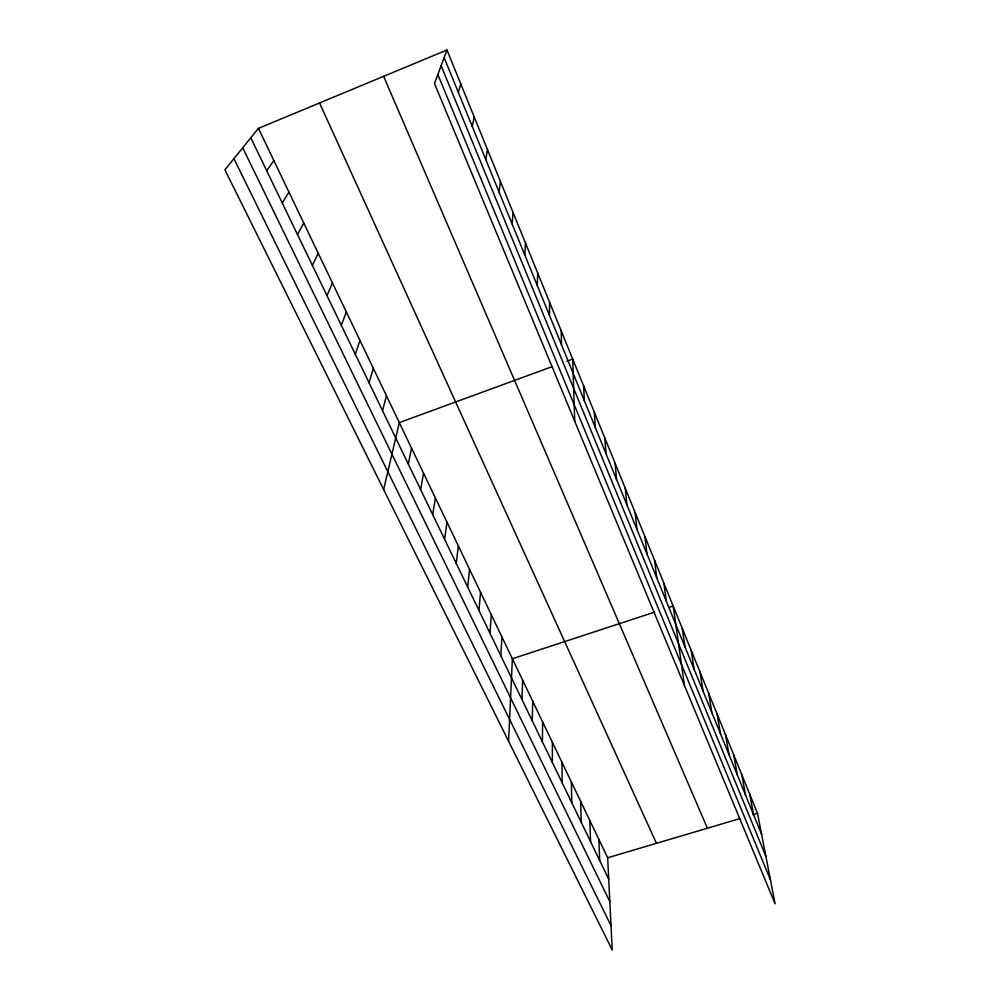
<?xml version="1.0" encoding="UTF-8"?>
<svg xmlns="http://www.w3.org/2000/svg" width="1000" height="1000" viewBox="0 0 1000 1000"><rect width="100%" height="100%" fill="white"/><g stroke="black" fill="none" stroke-linecap="round" stroke-linejoin="round"><path stroke-width="1.5" d="M552.35 762.45L552.375 742.288M549.487 315.4L549.587 302.25M542.4 741.838L542.625 721.925M532.275 720.863L532.712 701.213M537.275 285.525L537.675 272.95M521.975 699.525L522.625 680.163M508.575 741.213L512.375 658.737L654.688 612.087M500.825 655.738L501.938 636.95M524.812 255.012L525.513 243.062M489.975 633.25L491.325 614.788M478.938 610.375L480.538 592.238M512.075 223.863L513.1 212.55M467.688 587.075L469.55 569.288M456.238 563.362L458.363 545.925M499.075 192.037L500.425 181.4M444.575 539.212L446.975 522.15M432.7 514.612L435.387 497.938M485.775 159.525L487.488 149.588M420.6 489.55L423.575 473.288M408.275 464.012L411.562 448.175M472.2 126.3L474.263 117.1M383.638 489.55L399.312 422.6L552.288 366.587M382.512 410.65L386.45 395.75M458.325 92.338L460.763 83.912M369.05 382.762L373.35 368.363M355.312 354.312L359.975 340.438M446.962 50L434.487 83.525L775.1 903.812L757.525 813.363L446.962 50L258.438 128.363L224.9 169.812L612.225 950L607.663 857.775L258.438 128.363M341.3 325.288L346.337 311.962M327 295.65L332.425 282.9M312.4 265.4L318.238 253.263M297.488 234.513L303.75 223M282.25 202.975L288.962 192.113M266.7 170.738L273.863 160.575M566.888 361.25L572.725 359.113L574.712 421.238M668.913 607.425L673.175 606.025L684.463 685.537M607.663 857.775L739.775 818.625M753.088 814.675L757.525 813.363M233.925 158.663L611.013 925.675M242.712 147.8L609.837 901.625M250.8 137.812L608.725 879.225M319.55 102.963L656.45 843.312M383.638 76.325L707.4 828.213M437.85 74.488L770.462 879.925M441.125 65.688L765.875 856.338M444.125 57.625L761.612 834.375M749.712 794.137L753.662 814.938M741.762 774.6L745.588 795.175M733.675 754.737L737.375 775.075M725.462 734.55L729.025 754.638M717.113 714.025L720.525 733.863M708.625 693.15L711.888 712.725M699.987 671.925L703.1 691.213M691.2 650.337L694.15 669.325M682.275 628.375L685.05 647.062M663.925 583.288L666.35 601.325M654.513 560.15L656.75 577.825M644.925 536.6L646.975 553.913M635.175 512.612L637.013 529.55M625.237 488.2L626.875 504.725M615.125 463.325L616.538 479.438M604.812 438L606.013 453.675M594.325 412.188L595.275 427.413M583.625 385.9L584.338 400.65M598.812 839.287L599.712 860.55M589.825 820.512L590.55 841.575M580.688 801.425L581.225 822.275M571.4 782.038L571.763 802.663M561.275 330.962L561.462 344.675M561.962 762.325L562.137 782.725"/></g></svg>
